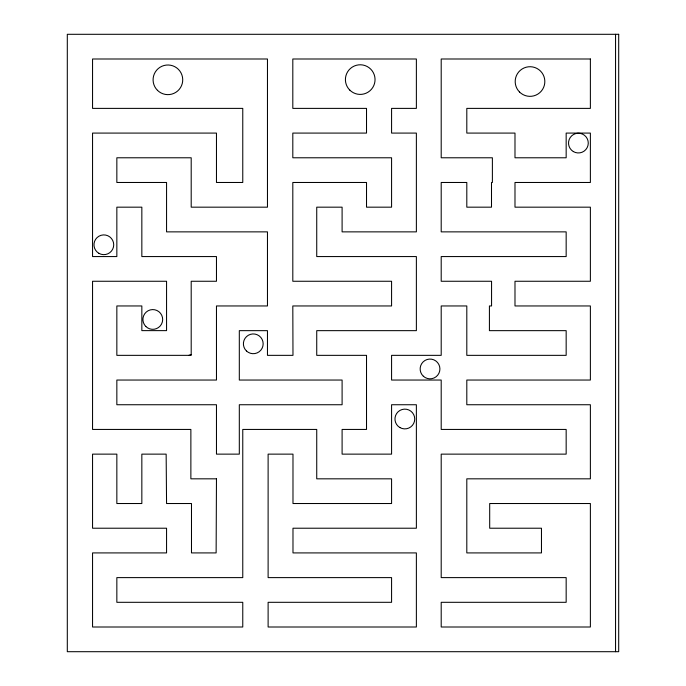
<?xml version="1.0" encoding="UTF-8"?>
<svg xmlns="http://www.w3.org/2000/svg" width="686" height="686" viewBox="0 0 686 686"><rect width="100%" height="100%" fill="white"/><g stroke="black" fill="none" stroke-linecap="round" stroke-linejoin="round"><path stroke-width="1.03" d="M188.873 355.348L191.197 354.551M615.556 34.3L615.556 651.7M216.467 478.828L216.124 552.916L191.488 552.916L191.488 503.524L166.561 503.524L166.149 454.132L141.839 454.132L141.839 503.524L116.843 503.524L116.843 454.132L92.55 454.132L92.55 528.22L166.561 528.22L166.561 552.916L92.55 552.916L92.55 627.004L242.767 627.004L242.767 602.308L116.843 602.308L116.843 577.612L242.767 577.612L242.767 429.436L316.735 429.436L316.735 478.828L391.577 478.828L391.577 503.524L292.982 503.524L292.982 454.132L268.115 454.132L268.115 577.612L391.577 577.612L391.577 602.308L268.115 602.308L268.115 627.004L416.376 627.004L416.376 552.916L292.982 552.916L292.982 528.22L416.376 528.22L416.376 404.74L391.577 404.74L391.577 454.132L342.1 454.132L342.1 429.436L366.521 429.436L366.521 355.348L316.735 355.348L316.735 330.652L416.376 330.652L416.376 256.564L316.735 256.564L316.735 207.172L342.1 207.172L342.1 231.868L416.376 231.868L416.376 133.084L391.577 133.084L391.577 108.388L416.376 108.388L416.376 58.996L292.811 58.996L292.811 108.388L366.521 108.388L366.521 133.084L292.811 133.084L292.811 157.78L391.577 157.78L391.577 207.172L366.521 207.172L366.521 182.476L292.811 182.476L292.811 281.26L391.577 281.26L391.577 305.956L292.811 305.956L292.982 355.348L267.463 355.348L267.463 330.652L239.311 330.652L239.311 380.044L342.1 380.044L342.1 404.74L239.311 404.74L239.311 454.132L216.467 454.132L216.467 404.74L116.843 404.74L116.843 380.044L216.467 380.044L216.467 305.956L267.463 305.956L267.463 231.868L166.561 231.868L166.561 182.476L116.843 182.476L116.843 157.78L191.197 157.78L191.197 207.172L267.463 207.172L267.463 58.996L92.55 58.996L92.55 108.388L242.767 108.388L242.767 182.476L216.467 182.476L216.467 133.084L92.55 133.084L92.55 256.564L116.843 256.564L116.843 207.172L141.839 207.172L141.839 256.564L216.467 256.564L216.467 281.26L191.197 281.26L191.197 355.348L116.843 355.348L116.843 305.956L141.839 305.956L141.839 330.626L166.561 330.626L166.561 281.26L92.55 281.26L92.55 429.436L190.871 429.436L190.871 478.828L216.467 478.828M618.695 34.3L67.305 34.3L67.305 651.7L618.695 651.7L618.695 34.3M590.38 58.996L441.201 58.996L441.201 157.78L492.385 157.78L492.385 182.476L491.502 182.476L491.502 207.172L466.806 207.172L466.806 182.476L441.201 182.476L441.201 231.868L566.164 231.868L566.164 256.564L441.201 256.564L441.201 281.26L491.562 281.26L491.562 305.956L489.418 305.956L489.418 330.652L566.164 330.652L566.164 355.348L466.806 355.348L466.806 305.956L441.201 305.956L441.201 355.348L391.577 355.348L391.577 380.044L441.201 380.044L441.201 429.436L566.164 429.436L566.164 454.132L441.201 454.132L441.201 577.612L566.164 577.612L566.164 602.308L441.201 602.308L441.201 627.004L590.38 627.004L590.38 503.524L489.693 503.524L489.693 528.22L541.468 528.22L541.468 552.916L466.806 552.916L466.806 478.828L590.38 478.828L590.38 404.74L466.806 404.74L466.806 380.044L590.38 380.044L590.38 305.956L514.989 305.956L514.989 281.26L590.38 281.26L590.38 207.172L514.989 207.172L514.989 182.476L590.38 182.476L590.38 133.084L566.164 133.084L566.164 157.78L514.989 157.78L514.989 133.084L466.806 133.084L466.806 108.388L590.38 108.388L590.38 58.996M157.446 90.312A14.818 14.818 0 0 0 182.227 83.632A14.818 14.818 0 0 0 164.057 65.504A14.818 14.818 0 0 0 157.446 90.312M349.766 90.089A14.818 14.818 0 0 0 374.547 83.409A14.818 14.818 0 0 0 356.368 65.29A14.818 14.818 0 0 0 349.766 90.089M519.551 92.027A14.818 14.818 0 0 0 544.332 85.347A14.818 14.818 0 0 0 526.153 67.228A14.818 14.818 0 0 0 519.551 92.027M98.87 253.314A9.878 9.878 0 0 0 113.722 244.825A9.878 9.878 0 0 0 98.938 236.207A9.878 9.878 0 0 0 98.87 253.314M145.826 326.467A9.878 9.878 0 0 0 162.342 321.991A9.878 9.878 0 0 0 150.208 309.926A9.878 9.878 0 0 0 145.826 326.467M246.471 350.975A9.878 9.878 0 0 0 262.884 346.121A9.878 9.878 0 0 0 250.476 334.339A9.878 9.878 0 0 0 246.471 350.975M423.348 376.228A9.878 9.878 0 0 0 439.675 371.109A9.878 9.878 0 0 0 427.078 359.524A9.878 9.878 0 0 0 423.348 376.228M399.912 427.567A9.878 9.878 0 0 0 414.73 419.009A9.878 9.878 0 0 0 399.912 410.451A9.878 9.878 0 0 0 399.912 427.567M573.333 151.563A9.878 9.878 0 0 0 588.271 143.22A9.878 9.878 0 0 0 573.582 134.456A9.878 9.878 0 0 0 573.333 151.563"/></g></svg>
